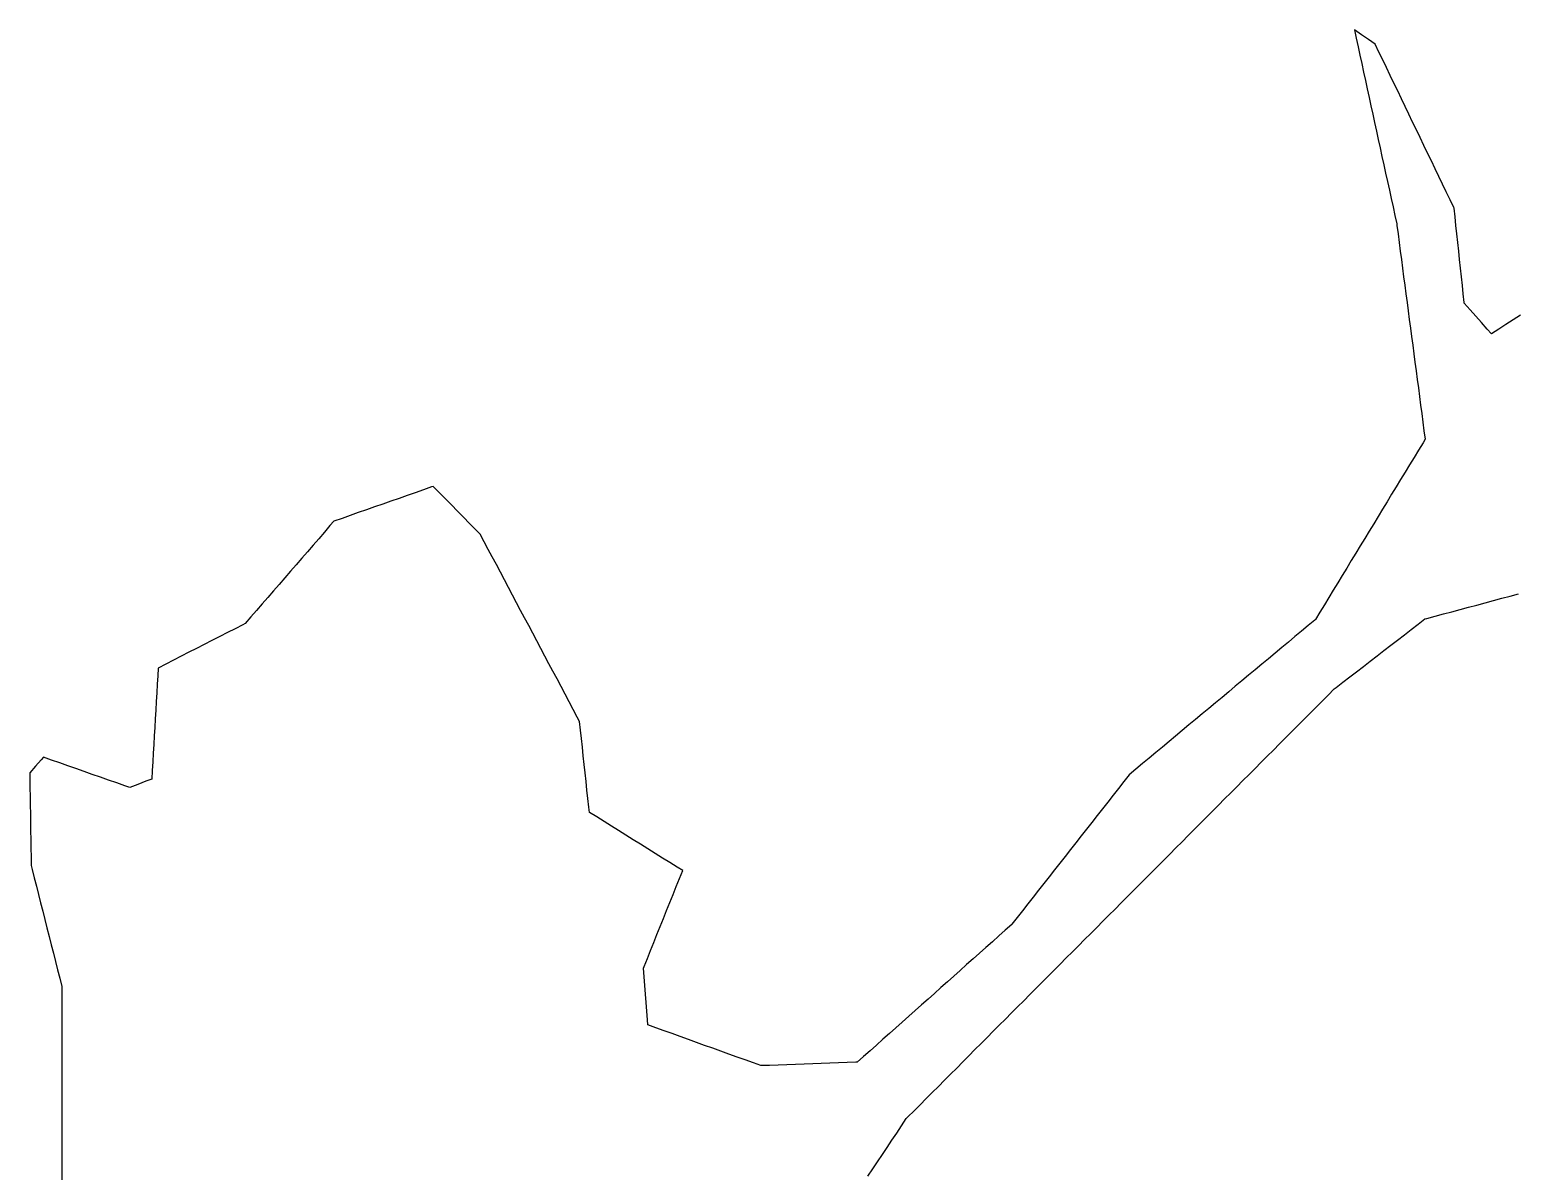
# Model space of a CAD drawing. Header units: millimetres. Extents: x 0 to 2762, y 6 to 2482.
# Drawn here: x 2409.2 to 2581.6, y 1072.3 to 1204.9 of the extents above; entities that cross this region are included whole.
import ezdxf

# ---------------------------------------------------------------- set-up
doc = ezdxf.new("R2010")
doc.units = ezdxf.units.MM
doc.layers.add('ALL_ISLANDS', color=7, linetype='Continuous')
doc.layers.add('OUTLINE_ISLAND_01', color=7, linetype='Continuous')

msp = doc.modelspace()

# ---------------------------------------------------------------- linework, layer by layer
at = {"layer": 'ALL_ISLANDS'}
for points in [[(2581.8917, 1171.8901), (2581.0534, 1171.3449), (2580.2151, 1170.7997), (2579.3768, 1170.2546), (2578.5385, 1169.7094), (2578.0513, 1170.2578), (2577.3871, 1171.0054), (2576.723, 1171.753), (2576.0588, 1172.5006), (2575.3947, 1173.2482), (2575.3855, 1173.3341), (2575.279, 1174.3284), (2575.1725, 1175.3227), (2575.066, 1176.317), (2574.9595, 1177.3114), (2574.853, 1178.3057), (2574.7465, 1179.3), (2574.64, 1180.2943), (2574.5335, 1181.2886), (2574.427, 1182.2829), (2574.3206, 1183.2772), (2574.2141, 1184.2715), (2574.1789, 1184.3447), (2573.7453, 1185.2458), (2573.3117, 1186.1469), (2572.8781, 1187.048), (2572.4445, 1187.9491), (2572.0109, 1188.8502), (2571.5774, 1189.7513), (2571.1438, 1190.6525), (2570.7102, 1191.5536), (2570.2766, 1192.4547), (2569.843, 1193.3558), (2569.4094, 1194.2569), (2568.9758, 1195.158), (2568.5423, 1196.0591), (2568.1087, 1196.9602), (2567.6751, 1197.8614), (2567.2415, 1198.7625), (2566.8079, 1199.6636), (2566.3743, 1200.5647), (2565.9407, 1201.4658), (2565.5072, 1202.3669), (2565.0736, 1203.268), (2564.3055, 1203.8028), (2563.4848, 1204.3741), (2562.6641, 1204.9455), (2562.6669, 1204.9326), (2562.8796, 1203.9555), (2563.0923, 1202.9784), (2563.305, 1202.0013), (2563.5177, 1201.0241), (2563.7304, 1200.047), (2563.9431, 1199.0699), (2564.1558, 1198.0928), (2564.3684, 1197.1157), (2564.5811, 1196.1385), (2564.7938, 1195.1614), (2565.0065, 1194.1843), (2565.2192, 1193.2072), (2565.4319, 1192.2301), (2565.6446, 1191.2529), (2565.8573, 1190.2758), (2566.07, 1189.2987), (2566.2827, 1188.3216), (2566.4953, 1187.3445), (2566.708, 1186.3673), (2566.9207, 1185.3902), (2567.1334, 1184.4131), (2567.3461, 1183.436), (2567.5588, 1182.4589), (2567.5824, 1182.2802), (2567.7133, 1181.2888), (2567.8442, 1180.2974), (2567.9751, 1179.306), (2568.106, 1178.3146), (2568.2369, 1177.3232), (2568.3678, 1176.3318), (2568.4987, 1175.3404), (2568.6296, 1174.349), (2568.7605, 1173.3576), (2568.8914, 1172.3662), (2569.0223, 1171.3748), (2569.1532, 1170.3834), (2569.2841, 1169.392), (2569.415, 1168.4006), (2569.5459, 1167.4092), (2569.6768, 1166.4178), (2569.8077, 1165.4264), (2569.9386, 1164.435), (2570.0695, 1163.4436), (2570.2004, 1162.4523), (2570.3313, 1161.4609), (2570.4622, 1160.4695), (2570.5931, 1159.4781), (2570.724, 1158.4867), (2570.8549, 1157.4953), (2570.6123, 1157.0967), (2570.0925, 1156.2424), (2569.5727, 1155.3881), (2569.0529, 1154.5338), (2568.5331, 1153.6795), (2568.0132, 1152.8253), (2567.4934, 1151.971), (2566.9736, 1151.1167), (2566.4538, 1150.2624), (2565.934, 1149.4081), (2565.4142, 1148.5539), (2564.8944, 1147.6996), (2564.3745, 1146.8453), (2563.8547, 1145.991), (2563.3349, 1145.1367), (2562.8151, 1144.2825), (2562.2953, 1143.4282), (2561.7755, 1142.5739), (2561.2557, 1141.7196), (2560.7359, 1140.8653), (2560.216, 1140.0111), (2559.6962, 1139.1568), (2559.1764, 1138.3025), (2558.6566, 1137.4482), (2558.1368, 1136.5939), (2558.0803, 1136.5469), (2557.3121, 1135.9067), (2556.5438, 1135.2666), (2555.7756, 1134.6264), (2555.0073, 1133.9863), (2554.239, 1133.3461), (2553.4708, 1132.706), (2552.7025, 1132.0659), (2551.9343, 1131.4257), (2551.166, 1130.7856), (2550.3978, 1130.1454), (2549.6295, 1129.5053), (2548.8613, 1128.8651), (2548.093, 1128.225), (2547.3248, 1127.5848), (2546.5565, 1126.9447), (2545.7883, 1126.3045), (2545.02, 1125.6644), (2544.2518, 1125.0242), (2543.4835, 1124.3841), (2542.7153, 1123.7439), (2541.947, 1123.1038), (2541.1788, 1122.4636), (2540.4105, 1121.8235), (2539.6423, 1121.1833), (2538.874, 1120.5432), (2538.1058, 1119.9031), (2537.3375, 1119.2629), (2536.5692, 1118.6228), (2536.5546, 1118.6041), (2535.9375, 1117.8171), (2535.3205, 1117.0302), (2534.7035, 1116.2433), (2534.0864, 1115.4563), (2533.4694, 1114.6694), (2532.8523, 1113.8825), (2532.2353, 1113.0956), (2531.6182, 1112.3086), (2531.0012, 1111.5217), (2530.3842, 1110.7348), (2529.7671, 1109.9478), (2529.1501, 1109.1609), (2528.533, 1108.374), (2527.916, 1107.5871), (2527.2989, 1106.8001), (2526.6819, 1106.0132), (2526.0649, 1105.2263), (2525.4478, 1104.4393), (2524.8308, 1103.6524), (2524.2137, 1102.8655), (2523.5967, 1102.0785), (2522.9796, 1101.2916), (2522.9565, 1101.271), (2522.21, 1100.6056), (2521.4634, 1099.9403), (2520.7169, 1099.2749), (2519.9704, 1098.6095), (2519.2239, 1097.9442), (2518.4774, 1097.2788), (2517.7308, 1096.6134), (2516.9843, 1095.9481), (2516.2378, 1095.2827), (2515.4913, 1094.6174), (2514.7448, 1093.952), (2513.9982, 1093.2866), (2513.2517, 1092.6213), (2512.5052, 1091.9559), (2511.7587, 1091.2906), (2511.0122, 1090.6252), (2510.2656, 1089.9598), (2509.5191, 1089.2945), (2508.7726, 1088.6291), (2508.0261, 1087.9637), (2507.2796, 1087.2984), (2506.533, 1086.633), (2505.7865, 1085.9677), (2505.04, 1085.3023), (2504.8851, 1085.2968), (2503.8857, 1085.2617), (2502.8863, 1085.2266), (2501.8869, 1085.1914), (2500.8876, 1085.1563), (2499.8882, 1085.1212), (2498.8888, 1085.086), (2497.8894, 1085.0509), (2496.89, 1085.0158), (2495.8906, 1084.9806), (2494.8913, 1084.9455), (2493.8919, 1084.9103), (2493.012, 1085.2276), (2492.0713, 1085.5668), (2491.1306, 1085.906), (2490.1899, 1086.2452), (2489.2492, 1086.5845), (2488.3085, 1086.9237), (2487.3678, 1087.2629), (2486.4271, 1087.6021), (2485.4864, 1087.9413), (2484.5456, 1088.2805), (2483.6049, 1088.6197), (2482.6642, 1088.959), (2481.7235, 1089.2982), (2480.7828, 1089.6374), (2480.7386, 1090.2178), (2480.6626, 1091.2149), (2480.5866, 1092.212), (2480.5107, 1093.2092), (2480.4347, 1094.2063), (2480.3587, 1095.2034), (2480.2828, 1096.2005), (2480.356, 1096.3827), (2480.7289, 1097.3106), (2481.1017, 1098.2384), (2481.4746, 1099.1663), (2481.8475, 1100.0942), (2482.2204, 1101.0221), (2482.5933, 1101.95), (2482.9661, 1102.8778), (2483.339, 1103.8057), (2483.7119, 1104.7336), (2484.0848, 1105.6615), (2484.4576, 1106.5894), (2484.8305, 1107.5172), (2484.1963, 1107.9124), (2483.3476, 1108.4412), (2482.4989, 1108.97), (2481.6501, 1109.4989), (2480.8014, 1110.0277), (2479.9527, 1110.5565), (2479.1039, 1111.0853), (2478.2552, 1111.6141), (2477.4065, 1112.143), (2476.5577, 1112.6718), (2475.709, 1113.2006), (2474.8603, 1113.7294), (2474.0115, 1114.2582), (2473.9474, 1114.8536), (2473.8404, 1115.8478), (2473.7333, 1116.8421), (2473.6262, 1117.8363), (2473.5192, 1118.8306), (2473.4121, 1119.8248), (2473.3051, 1120.8191), (2473.198, 1121.8133), (2473.0909, 1122.8076), (2472.9839, 1123.8018), (2472.8768, 1124.7961), (2472.6081, 1125.3023), (2472.1394, 1126.1856), (2471.6706, 1127.069), (2471.2018, 1127.9523), (2470.733, 1128.8356), (2470.2642, 1129.7189), (2469.7954, 1130.6022), (2469.3266, 1131.4855), (2468.8579, 1132.3688), (2468.3891, 1133.2521), (2467.9203, 1134.1355), (2467.4515, 1135.0188), (2466.9827, 1135.9021), (2466.5139, 1136.7854), (2466.0452, 1137.6687), (2465.5764, 1138.552), (2465.1076, 1139.4353), (2464.6388, 1140.3186), (2464.17, 1141.202), (2463.7012, 1142.0853), (2463.2325, 1142.9686), (2462.7637, 1143.8519), (2462.2949, 1144.7352), (2461.8261, 1145.6185), (2461.3573, 1146.5018), (2460.8297, 1147.0384), (2460.1286, 1147.7515), (2459.4276, 1148.4646), (2458.7265, 1149.1777), (2458.0254, 1149.8908), (2457.3243, 1150.6038), (2456.6232, 1151.3169), (2455.9221, 1152.03), (2455.7319, 1151.9634), (2454.788, 1151.6331), (2453.8441, 1151.3029), (2452.9002, 1150.9726), (2451.9563, 1150.6423), (2451.0125, 1150.312), (2450.0686, 1149.9817), (2449.1247, 1149.6514), (2448.1808, 1149.3212), (2447.2369, 1148.9909), (2446.2931, 1148.6606), (2445.3492, 1148.3303), (2444.4053, 1148), (2443.9564, 1147.4818), (2443.3017, 1146.7259), (2442.6469, 1145.97), (2441.9922, 1145.2142), (2441.3375, 1144.4583), (2440.6828, 1143.7024), (2440.028, 1142.9466), (2439.3733, 1142.1907), (2438.7186, 1141.4348), (2438.0639, 1140.6789), (2437.4091, 1139.9231), (2436.7544, 1139.1672), (2436.0997, 1138.4113), (2435.445, 1137.6555), (2434.7902, 1136.8996), (2434.1355, 1136.1437), (2433.845, 1135.995), (2432.9549, 1135.5394), (2432.0647, 1135.0838), (2431.1745, 1134.6281), (2430.2844, 1134.1725), (2429.3942, 1133.7169), (2428.504, 1133.2612), (2427.6139, 1132.8056), (2426.7237, 1132.3499), (2425.8335, 1131.8943), (2424.9434, 1131.4387), (2424.0532, 1130.983), (2424.0012, 1130.0979), (2423.9426, 1129.0996), (2423.8839, 1128.1013), (2423.8253, 1127.103), (2423.7666, 1126.1048), (2423.708, 1125.1065), (2423.6493, 1124.1082), (2423.5907, 1123.1099), (2423.532, 1122.1117), (2423.4734, 1121.1134), (2423.4147, 1120.1151), (2423.3561, 1119.1168), (2423.2974, 1118.1185), (2422.6359, 1117.8586), (2421.7051, 1117.4929), (2420.7744, 1117.1273), (2420.1852, 1117.3345), (2419.2419, 1117.6662), (2418.2985, 1117.9979), (2417.3551, 1118.3297), (2416.4117, 1118.6614), (2415.4684, 1118.9932), (2414.525, 1119.3249), (2413.5816, 1119.6567), (2412.6383, 1119.9884), (2411.6949, 1120.3201), (2410.7515, 1120.6519), (2410.4916, 1120.3572), (2409.8301, 1119.6072), (2409.1686, 1118.8573), (2409.18, 1118.1076), (2409.1951, 1117.1077), (2409.2102, 1116.1078), (2409.2253, 1115.1079), (2409.2404, 1114.108), (2409.2555, 1113.1081), (2409.2706, 1112.1082), (2409.2857, 1111.1084), (2409.3008, 1110.1085), (2409.3159, 1109.1086), (2409.3311, 1108.1087), (2409.4476, 1107.6482), (2409.6929, 1106.6788), (2409.9382, 1105.7093), (2410.1836, 1104.7399), (2410.4289, 1103.7704), (2410.6742, 1102.801), (2410.9195, 1101.8316), (2411.1649, 1100.8621), (2411.4102, 1099.8927), (2411.6555, 1098.9232), (2411.9008, 1097.9538), (2412.1462, 1096.9843), (2412.3915, 1096.0149), (2412.6368, 1095.0455), (2412.8821, 1094.076), (2412.8819, 1093.6966), (2412.8813, 1092.6966), (2412.8806, 1091.6966), (2412.88, 1090.6966), (2412.8794, 1089.6966), (2412.8788, 1088.6966), (2412.8781, 1087.6966), (2412.8775, 1086.6966), (2412.8769, 1085.6966), (2412.8763, 1084.6966), (2412.8757, 1083.6966), (2412.875, 1082.6966), (2412.8744, 1081.6966), (2412.8738, 1080.6966), (2412.8732, 1079.6966), (2412.8725, 1078.6966), (2412.8719, 1077.6966), (2412.8713, 1076.6966), (2412.8707, 1075.6966), (2412.87, 1074.6966), (2412.8694, 1073.6966), (2412.8688, 1072.6966), (2412.8682, 1071.6966)], [(2506.2983, 1072.1078), (2506.8523, 1072.9403), (2507.4063, 1073.7728), (2507.9603, 1074.6053), (2508.5144, 1075.4378), (2509.0684, 1076.2703), (2509.6224, 1077.1028), (2510.1764, 1077.9353), (2510.7305, 1078.7678), (2510.9299, 1078.9681), (2511.6356, 1079.6766), (2512.3413, 1080.3851), (2513.047, 1081.0936), (2513.7527, 1081.8021), (2514.4584, 1082.5106), (2515.1641, 1083.2191), (2515.8698, 1083.9276), (2516.5755, 1084.6362), (2517.2812, 1085.3447), (2517.9869, 1086.0532), (2518.6926, 1086.7617), (2519.3983, 1087.4702), (2520.104, 1088.1787), (2520.8097, 1088.8872), (2521.5154, 1089.5957), (2522.2211, 1090.3042), (2522.9268, 1091.0128), (2523.6325, 1091.7213), (2524.3382, 1092.4298), (2525.0439, 1093.1383), (2525.7496, 1093.8468), (2526.4553, 1094.5553), (2527.161, 1095.2638), (2527.8667, 1095.9723), (2528.5724, 1096.6809), (2529.2781, 1097.3894), (2529.9838, 1098.0979), (2530.6895, 1098.8064), (2531.3952, 1099.5149), (2532.1009, 1100.2234), (2532.8066, 1100.9319), (2533.5122, 1101.6404), (2534.2179, 1102.3489), (2534.9236, 1103.0575), (2535.6293, 1103.766), (2536.335, 1104.4745), (2537.0407, 1105.183), (2537.7464, 1105.8915), (2538.4521, 1106.6), (2539.1578, 1107.3085), (2539.8635, 1108.017), (2540.5692, 1108.7256), (2541.2749, 1109.4341), (2541.9806, 1110.1426), (2542.6863, 1110.8511), (2543.392, 1111.5596), (2544.0977, 1112.2681), (2544.8034, 1112.9766), (2545.5091, 1113.6851), (2546.2148, 1114.3937), (2546.9205, 1115.1022), (2547.6262, 1115.8107), (2548.3319, 1116.5192), (2549.0376, 1117.2277), (2549.7433, 1117.9362), (2550.449, 1118.6447), (2551.1547, 1119.3532), (2551.8604, 1120.0617), (2552.5661, 1120.7703), (2553.2718, 1121.4788), (2553.9775, 1122.1873), (2554.6832, 1122.8958), (2555.3889, 1123.6043), (2556.0946, 1124.3128), (2556.8003, 1125.0213), (2557.506, 1125.7298), (2558.2117, 1126.4384), (2558.9174, 1127.1469), (2559.6231, 1127.8554), (2560.3288, 1128.5639), (2560.5395, 1128.7268), (2561.3306, 1129.3385), (2562.1217, 1129.9502), (2562.9128, 1130.5618), (2563.7039, 1131.1735), (2564.495, 1131.7852), (2565.2861, 1132.3969), (2566.0772, 1133.0086), (2566.8683, 1133.6203), (2567.6594, 1134.2319), (2568.4505, 1134.8436), (2569.2416, 1135.4553), (2570.0327, 1136.067), (2570.8238, 1136.6787), (2571.0515, 1136.7395), (2572.0176, 1136.9974), (2572.9838, 1137.2554), (2573.9499, 1137.5134), (2574.9161, 1137.7714), (2575.8822, 1138.0294), (2576.8484, 1138.2874), (2577.8145, 1138.5453), (2578.7807, 1138.8033), (2579.7468, 1139.0613), (2580.713, 1139.3193), (2581.6791, 1139.5773)]]:
    msp.add_lwpolyline(points, dxfattribs=at)
at = {"layer": 'OUTLINE_ISLAND_01'}
for points in [[(2581.8917, 1171.8901), (2581.0534, 1171.3449), (2580.2151, 1170.7997), (2579.3768, 1170.2546), (2578.5385, 1169.7094), (2578.0513, 1170.2578), (2577.3871, 1171.0054), (2576.723, 1171.753), (2576.0588, 1172.5006), (2575.3947, 1173.2482), (2575.3855, 1173.3341), (2575.279, 1174.3284), (2575.1725, 1175.3227), (2575.066, 1176.317), (2574.9595, 1177.3114), (2574.853, 1178.3057), (2574.7465, 1179.3), (2574.64, 1180.2943), (2574.5335, 1181.2886), (2574.427, 1182.2829), (2574.3206, 1183.2772), (2574.2141, 1184.2715), (2574.1789, 1184.3447), (2573.7453, 1185.2458), (2573.3117, 1186.1469), (2572.8781, 1187.048), (2572.4445, 1187.9491), (2572.0109, 1188.8502), (2571.5774, 1189.7513), (2571.1438, 1190.6525), (2570.7102, 1191.5536), (2570.2766, 1192.4547), (2569.843, 1193.3558), (2569.4094, 1194.2569), (2568.9758, 1195.158), (2568.5423, 1196.0591), (2568.1087, 1196.9602), (2567.6751, 1197.8614), (2567.2415, 1198.7625), (2566.8079, 1199.6636), (2566.3743, 1200.5647), (2565.9407, 1201.4658), (2565.5072, 1202.3669), (2565.0736, 1203.268), (2564.3055, 1203.8028), (2563.4848, 1204.3741), (2562.6641, 1204.9455), (2562.6669, 1204.9326), (2562.8796, 1203.9555), (2563.0923, 1202.9784), (2563.305, 1202.0013), (2563.5177, 1201.0241), (2563.7304, 1200.047), (2563.9431, 1199.0699), (2564.1558, 1198.0928), (2564.3684, 1197.1157), (2564.5811, 1196.1385), (2564.7938, 1195.1614), (2565.0065, 1194.1843), (2565.2192, 1193.2072), (2565.4319, 1192.2301), (2565.6446, 1191.2529), (2565.8573, 1190.2758), (2566.07, 1189.2987), (2566.2827, 1188.3216), (2566.4953, 1187.3445), (2566.708, 1186.3673), (2566.9207, 1185.3902), (2567.1334, 1184.4131), (2567.3461, 1183.436), (2567.5588, 1182.4589), (2567.5824, 1182.2802), (2567.7133, 1181.2888), (2567.8442, 1180.2974), (2567.9751, 1179.306), (2568.106, 1178.3146), (2568.2369, 1177.3232), (2568.3678, 1176.3318), (2568.4987, 1175.3404), (2568.6296, 1174.349), (2568.7605, 1173.3576), (2568.8914, 1172.3662), (2569.0223, 1171.3748), (2569.1532, 1170.3834), (2569.2841, 1169.392), (2569.415, 1168.4006), (2569.5459, 1167.4092), (2569.6768, 1166.4178), (2569.8077, 1165.4264), (2569.9386, 1164.435), (2570.0695, 1163.4436), (2570.2004, 1162.4523), (2570.3313, 1161.4609), (2570.4622, 1160.4695), (2570.5931, 1159.4781), (2570.724, 1158.4867), (2570.8549, 1157.4953), (2570.6123, 1157.0967), (2570.0925, 1156.2424), (2569.5727, 1155.3881), (2569.0529, 1154.5338), (2568.5331, 1153.6795), (2568.0132, 1152.8253), (2567.4934, 1151.971), (2566.9736, 1151.1167), (2566.4538, 1150.2624), (2565.934, 1149.4081), (2565.4142, 1148.5539), (2564.8944, 1147.6996), (2564.3745, 1146.8453), (2563.8547, 1145.991), (2563.3349, 1145.1367), (2562.8151, 1144.2825), (2562.2953, 1143.4282), (2561.7755, 1142.5739), (2561.2557, 1141.7196), (2560.7359, 1140.8653), (2560.216, 1140.0111), (2559.6962, 1139.1568), (2559.1764, 1138.3025), (2558.6566, 1137.4482), (2558.1368, 1136.5939), (2558.0803, 1136.5469), (2557.3121, 1135.9067), (2556.5438, 1135.2666), (2555.7756, 1134.6264), (2555.0073, 1133.9863), (2554.239, 1133.3461), (2553.4708, 1132.706), (2552.7025, 1132.0659), (2551.9343, 1131.4257), (2551.166, 1130.7856), (2550.3978, 1130.1454), (2549.6295, 1129.5053), (2548.8613, 1128.8651), (2548.093, 1128.225), (2547.3248, 1127.5848), (2546.5565, 1126.9447), (2545.7883, 1126.3045), (2545.02, 1125.6644), (2544.2518, 1125.0242), (2543.4835, 1124.3841), (2542.7153, 1123.7439), (2541.947, 1123.1038), (2541.1788, 1122.4636), (2540.4105, 1121.8235), (2539.6423, 1121.1833), (2538.874, 1120.5432), (2538.1058, 1119.9031), (2537.3375, 1119.2629), (2536.5692, 1118.6228), (2536.5546, 1118.6041), (2535.9375, 1117.8171), (2535.3205, 1117.0302), (2534.7035, 1116.2433), (2534.0864, 1115.4563), (2533.4694, 1114.6694), (2532.8523, 1113.8825), (2532.2353, 1113.0956), (2531.6182, 1112.3086), (2531.0012, 1111.5217), (2530.3842, 1110.7348), (2529.7671, 1109.9478), (2529.1501, 1109.1609), (2528.533, 1108.374), (2527.916, 1107.5871), (2527.2989, 1106.8001), (2526.6819, 1106.0132), (2526.0649, 1105.2263), (2525.4478, 1104.4393), (2524.8308, 1103.6524), (2524.2137, 1102.8655), (2523.5967, 1102.0785), (2522.9796, 1101.2916), (2522.9565, 1101.271), (2522.21, 1100.6056), (2521.4634, 1099.9403), (2520.7169, 1099.2749), (2519.9704, 1098.6095), (2519.2239, 1097.9442), (2518.4774, 1097.2788), (2517.7308, 1096.6134), (2516.9843, 1095.9481), (2516.2378, 1095.2827), (2515.4913, 1094.6174), (2514.7448, 1093.952), (2513.9982, 1093.2866), (2513.2517, 1092.6213), (2512.5052, 1091.9559), (2511.7587, 1091.2906), (2511.0122, 1090.6252), (2510.2656, 1089.9598), (2509.5191, 1089.2945), (2508.7726, 1088.6291), (2508.0261, 1087.9637), (2507.2796, 1087.2984), (2506.533, 1086.633), (2505.7865, 1085.9677), (2505.04, 1085.3023), (2504.8851, 1085.2968), (2503.8857, 1085.2617), (2502.8863, 1085.2266), (2501.8869, 1085.1914), (2500.8876, 1085.1563), (2499.8882, 1085.1212), (2498.8888, 1085.086), (2497.8894, 1085.0509), (2496.89, 1085.0158), (2495.8906, 1084.9806), (2494.8913, 1084.9455), (2493.8919, 1084.9103), (2493.012, 1085.2276), (2492.0713, 1085.5668), (2491.1306, 1085.906), (2490.1899, 1086.2452), (2489.2492, 1086.5845), (2488.3085, 1086.9237), (2487.3678, 1087.2629), (2486.4271, 1087.6021), (2485.4864, 1087.9413), (2484.5456, 1088.2805), (2483.6049, 1088.6197), (2482.6642, 1088.959), (2481.7235, 1089.2982), (2480.7828, 1089.6374), (2480.7386, 1090.2178), (2480.6626, 1091.2149), (2480.5866, 1092.212), (2480.5107, 1093.2092), (2480.4347, 1094.2063), (2480.3587, 1095.2034), (2480.2828, 1096.2005), (2480.356, 1096.3827), (2480.7289, 1097.3106), (2481.1017, 1098.2384), (2481.4746, 1099.1663), (2481.8475, 1100.0942), (2482.2204, 1101.0221), (2482.5933, 1101.95), (2482.9661, 1102.8778), (2483.339, 1103.8057), (2483.7119, 1104.7336), (2484.0848, 1105.6615), (2484.4576, 1106.5894), (2484.8305, 1107.5172), (2484.1963, 1107.9124), (2483.3476, 1108.4412), (2482.4989, 1108.97), (2481.6501, 1109.4989), (2480.8014, 1110.0277), (2479.9527, 1110.5565), (2479.1039, 1111.0853), (2478.2552, 1111.6141), (2477.4065, 1112.143), (2476.5577, 1112.6718), (2475.709, 1113.2006), (2474.8603, 1113.7294), (2474.0115, 1114.2582), (2473.9474, 1114.8536), (2473.8404, 1115.8478), (2473.7333, 1116.8421), (2473.6262, 1117.8363), (2473.5192, 1118.8306), (2473.4121, 1119.8248), (2473.3051, 1120.8191), (2473.198, 1121.8133), (2473.0909, 1122.8076), (2472.9839, 1123.8018), (2472.8768, 1124.7961), (2472.6081, 1125.3023), (2472.1394, 1126.1856), (2471.6706, 1127.069), (2471.2018, 1127.9523), (2470.733, 1128.8356), (2470.2642, 1129.7189), (2469.7954, 1130.6022), (2469.3266, 1131.4855), (2468.8579, 1132.3688), (2468.3891, 1133.2521), (2467.9203, 1134.1355), (2467.4515, 1135.0188), (2466.9827, 1135.9021), (2466.5139, 1136.7854), (2466.0452, 1137.6687), (2465.5764, 1138.552), (2465.1076, 1139.4353), (2464.6388, 1140.3186), (2464.17, 1141.202), (2463.7012, 1142.0853), (2463.2325, 1142.9686), (2462.7637, 1143.8519), (2462.2949, 1144.7352), (2461.8261, 1145.6185), (2461.3573, 1146.5018), (2460.8297, 1147.0384), (2460.1286, 1147.7515), (2459.4276, 1148.4646), (2458.7265, 1149.1777), (2458.0254, 1149.8908), (2457.3243, 1150.6038), (2456.6232, 1151.3169), (2455.9221, 1152.03), (2455.7319, 1151.9634), (2454.788, 1151.6331), (2453.8441, 1151.3029), (2452.9002, 1150.9726), (2451.9563, 1150.6423), (2451.0125, 1150.312), (2450.0686, 1149.9817), (2449.1247, 1149.6514), (2448.1808, 1149.3212), (2447.2369, 1148.9909), (2446.2931, 1148.6606), (2445.3492, 1148.3303), (2444.4053, 1148), (2443.9564, 1147.4818), (2443.3017, 1146.7259), (2442.6469, 1145.97), (2441.9922, 1145.2142), (2441.3375, 1144.4583), (2440.6828, 1143.7024), (2440.028, 1142.9466), (2439.3733, 1142.1907), (2438.7186, 1141.4348), (2438.0639, 1140.6789), (2437.4091, 1139.9231), (2436.7544, 1139.1672), (2436.0997, 1138.4113), (2435.445, 1137.6555), (2434.7902, 1136.8996), (2434.1355, 1136.1437), (2433.845, 1135.995), (2432.9549, 1135.5394), (2432.0647, 1135.0838), (2431.1745, 1134.6281), (2430.2844, 1134.1725), (2429.3942, 1133.7169), (2428.504, 1133.2612), (2427.6139, 1132.8056), (2426.7237, 1132.3499), (2425.8335, 1131.8943), (2424.9434, 1131.4387), (2424.0532, 1130.983), (2424.0012, 1130.0979), (2423.9426, 1129.0996), (2423.8839, 1128.1013), (2423.8253, 1127.103), (2423.7666, 1126.1048), (2423.708, 1125.1065), (2423.6493, 1124.1082), (2423.5907, 1123.1099), (2423.532, 1122.1117), (2423.4734, 1121.1134), (2423.4147, 1120.1151), (2423.3561, 1119.1168), (2423.2974, 1118.1185), (2422.6359, 1117.8586), (2421.7051, 1117.4929), (2420.7744, 1117.1273), (2420.1852, 1117.3345), (2419.2419, 1117.6662), (2418.2985, 1117.9979), (2417.3551, 1118.3297), (2416.4117, 1118.6614), (2415.4684, 1118.9932), (2414.525, 1119.3249), (2413.5816, 1119.6567), (2412.6383, 1119.9884), (2411.6949, 1120.3201), (2410.7515, 1120.6519), (2410.4916, 1120.3572), (2409.8301, 1119.6072), (2409.1686, 1118.8573), (2409.18, 1118.1076), (2409.1951, 1117.1077), (2409.2102, 1116.1078), (2409.2253, 1115.1079), (2409.2404, 1114.108), (2409.2555, 1113.1081), (2409.2706, 1112.1082), (2409.2857, 1111.1084), (2409.3008, 1110.1085), (2409.3159, 1109.1086), (2409.3311, 1108.1087), (2409.4476, 1107.6482), (2409.6929, 1106.6788), (2409.9382, 1105.7093), (2410.1836, 1104.7399), (2410.4289, 1103.7704), (2410.6742, 1102.801), (2410.9195, 1101.8316), (2411.1649, 1100.8621), (2411.4102, 1099.8927), (2411.6555, 1098.9232), (2411.9008, 1097.9538), (2412.1462, 1096.9843), (2412.3915, 1096.0149), (2412.6368, 1095.0455), (2412.8821, 1094.076), (2412.8819, 1093.6966), (2412.8813, 1092.6966), (2412.8806, 1091.6966), (2412.88, 1090.6966), (2412.8794, 1089.6966), (2412.8788, 1088.6966), (2412.8781, 1087.6966), (2412.8775, 1086.6966), (2412.8769, 1085.6966), (2412.8763, 1084.6966), (2412.8757, 1083.6966), (2412.875, 1082.6966), (2412.8744, 1081.6966), (2412.8738, 1080.6966), (2412.8732, 1079.6966), (2412.8725, 1078.6966), (2412.8719, 1077.6966), (2412.8713, 1076.6966), (2412.8707, 1075.6966), (2412.87, 1074.6966), (2412.8694, 1073.6966), (2412.8688, 1072.6966), (2412.8682, 1071.6966)], [(2506.2983, 1072.1078), (2506.8523, 1072.9403), (2507.4063, 1073.7728), (2507.9603, 1074.6053), (2508.5144, 1075.4378), (2509.0684, 1076.2703), (2509.6224, 1077.1028), (2510.1764, 1077.9353), (2510.7305, 1078.7678), (2510.9299, 1078.9681), (2511.6356, 1079.6766), (2512.3413, 1080.3851), (2513.047, 1081.0936), (2513.7527, 1081.8021), (2514.4584, 1082.5106), (2515.1641, 1083.2191), (2515.8698, 1083.9276), (2516.5755, 1084.6362), (2517.2812, 1085.3447), (2517.9869, 1086.0532), (2518.6926, 1086.7617), (2519.3983, 1087.4702), (2520.104, 1088.1787), (2520.8097, 1088.8872), (2521.5154, 1089.5957), (2522.2211, 1090.3042), (2522.9268, 1091.0128), (2523.6325, 1091.7213), (2524.3382, 1092.4298), (2525.0439, 1093.1383), (2525.7496, 1093.8468), (2526.4553, 1094.5553), (2527.161, 1095.2638), (2527.8667, 1095.9723), (2528.5724, 1096.6809), (2529.2781, 1097.3894), (2529.9838, 1098.0979), (2530.6895, 1098.8064), (2531.3952, 1099.5149), (2532.1009, 1100.2234), (2532.8066, 1100.9319), (2533.5122, 1101.6404), (2534.2179, 1102.3489), (2534.9236, 1103.0575), (2535.6293, 1103.766), (2536.335, 1104.4745), (2537.0407, 1105.183), (2537.7464, 1105.8915), (2538.4521, 1106.6), (2539.1578, 1107.3085), (2539.8635, 1108.017), (2540.5692, 1108.7256), (2541.2749, 1109.4341), (2541.9806, 1110.1426), (2542.6863, 1110.8511), (2543.392, 1111.5596), (2544.0977, 1112.2681), (2544.8034, 1112.9766), (2545.5091, 1113.6851), (2546.2148, 1114.3937), (2546.9205, 1115.1022), (2547.6262, 1115.8107), (2548.3319, 1116.5192), (2549.0376, 1117.2277), (2549.7433, 1117.9362), (2550.449, 1118.6447), (2551.1547, 1119.3532), (2551.8604, 1120.0617), (2552.5661, 1120.7703), (2553.2718, 1121.4788), (2553.9775, 1122.1873), (2554.6832, 1122.8958), (2555.3889, 1123.6043), (2556.0946, 1124.3128), (2556.8003, 1125.0213), (2557.506, 1125.7298), (2558.2117, 1126.4384), (2558.9174, 1127.1469), (2559.6231, 1127.8554), (2560.3288, 1128.5639), (2560.5395, 1128.7268), (2561.3306, 1129.3385), (2562.1217, 1129.9502), (2562.9128, 1130.5618), (2563.7039, 1131.1735), (2564.495, 1131.7852), (2565.2861, 1132.3969), (2566.0772, 1133.0086), (2566.8683, 1133.6203), (2567.6594, 1134.2319), (2568.4505, 1134.8436), (2569.2416, 1135.4553), (2570.0327, 1136.067), (2570.8238, 1136.6787), (2571.0515, 1136.7395), (2572.0176, 1136.9974), (2572.9838, 1137.2554), (2573.9499, 1137.5134), (2574.9161, 1137.7714), (2575.8822, 1138.0294), (2576.8484, 1138.2874), (2577.8145, 1138.5453), (2578.7807, 1138.8033), (2579.7468, 1139.0613), (2580.713, 1139.3193), (2581.6791, 1139.5773)]]:
    msp.add_lwpolyline(points, dxfattribs=at)

doc.saveas('drawing.dxf')
